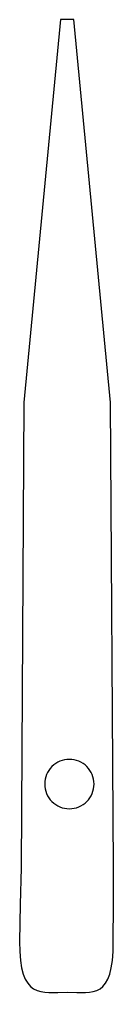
# Model space of a CAD drawing. Extents: x -1.1 to 1.1, y -11.8 to 11.8.
import ezdxf

# ---------------------------------------------------------------- set-up
doc = ezdxf.new("R2010")
doc.units = 0
doc.layers.add('3BACKPLATE', color=18, linetype='CONTINUOUS')
doc.layers.add('LAYER_1', color=18, linetype='CONTINUOUS')

msp = doc.modelspace()

# ---------------------------------------------------------------- linework, layer by layer
at = {"layer": '3BACKPLATE'}
msp.add_lwpolyline([(1.073, 2.512), (0.182, 11.815), (-0.144, 11.815), (-1.036, 2.512), (-1.102, -8.782), (-1.128, -9.676), (-1.145, -10.572), (-1.139, -10.82), (-1.121, -11.034), (-1.092, -11.215), (-1.052, -11.365), (-1.002, -11.489), (-0.943, -11.588), (-0.875, -11.666), (-0.799, -11.723), (-0.716, -11.764), (-0.626, -11.792), (-0.53, -11.807), (-0.429, -11.814), (-0.212, -11.812), (0.019, -11.807), (0.248, -11.812), (0.46, -11.814), (0.558, -11.807), (0.65, -11.792), (0.736, -11.764), (0.815, -11.723), (0.887, -11.666), (0.951, -11.588), (1.006, -11.489), (1.053, -11.365), (1.09, -11.215), (1.117, -11.034), (1.133, -10.82), (1.139, -10.572), (1.144, -9.677), (1.145, -9.105), (1.14, -8.785)], close=True, dxfattribs=at)
at = {"layer": 'LAYER_1'}
msp.add_lwpolyline([(0.07, -6.152, 0.414214), (-0.53, -6.752, 0.414214), (0.07, -7.352, 0.414214), (0.67, -6.752, 0.414214)], format="xyb", close=True, dxfattribs=at)

doc.saveas('drawing.dxf')
